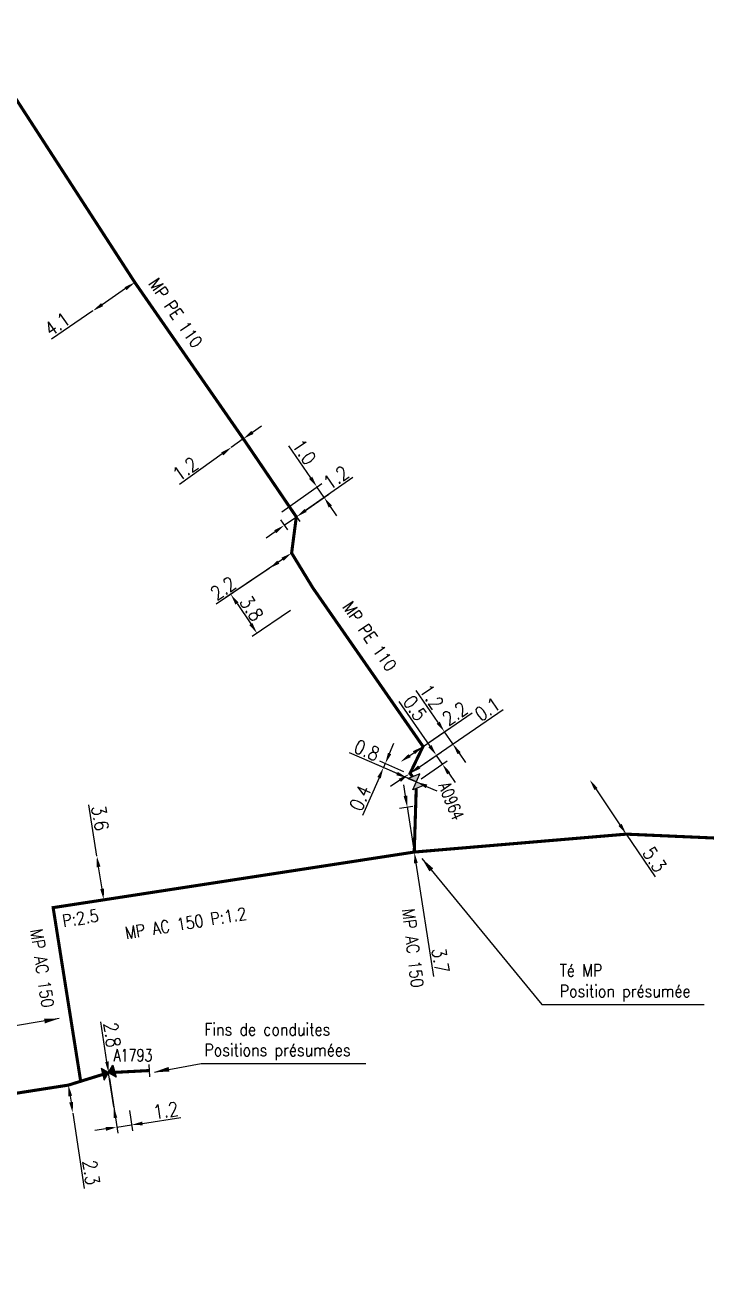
# Model space of a CAD drawing. Header units: millimetres. Extents: x 184000 to 185000, y 128000 to 129000.
# Drawn here: x 184745.9 to 184801.1, y 128899.8 to 129000.1 of the extents above; entities that cross this region are included whole.
import ezdxf
from ezdxf.enums import TextEntityAlignment as Align

# ---------------------------------------------------------------- set-up
doc = ezdxf.new("R2010")
doc.units = ezdxf.units.MM
doc.header["$PDMODE"] = 34
doc.layers.get('0').update_dxf_attribs({"linetype": 'CONTINUOUS'})
doc.layers.get('DEFPOINTS').update_dxf_attribs({"linetype": 'CONTINUOUS'})
for name, color, linetype in [('G_120', 4, 'CONTINUOUS'), ('G_300', 7, 'CONTINUOUS'), ('G_340', 7, 'CONTINUOUS')]:
    doc.layers.add(name, color=color, linetype=linetype)
doc.styles.get("Standard").update_dxf_attribs({"font": 'romans.shx', "width": 0.85})
doc.linetypes.add('G_typB_AP', pattern='A,5,-0.3,["o",Standard,S=1.5,R=0,X=0,Y=-0.5],-1.65', length=6.95)
doc.linetypes.add('G_TYPB_PE', pattern='A,5,-0.3,["o",Standard,S=1.5,R=0,X=0,Y=-0.5],-1.65', length=6.95)
doc.dimstyles.get("Standard").update_dxf_attribs({"dimtxt": 1.5, "dimasz": 1.2, "dimexe": 0.625, "dimexo": 0.625, "dimgap": 0.25, "dimtad": 1, "dimdec": 1, "dimzin": 0, "dimdsep": 46, "dimtxsty": 'Standard', "dimcen": -0.5, "dimadec": 0, "dimazin": 0, "dimtfac": 1, "dimtdec": 1, "dimtmove": 0, "dimatfit": 3, "dimfxl": 0, "dimtolj": 1, "dimtzin": 0, "dimarcsym": 0})

# ---------------------------------------------------------------- blocks, each defined once
blk = doc.blocks.new('*D249')
at = {"layer": 'DEFPOINTS', "color": 0, "linetype": 'Continuous', "transparency": 16777216}
for p in [(184754.82, 128979.27), (184751.43, 128976.96), (184751.43, 128976.96)]:
    blk.add_point(p, dxfattribs=at)
at = {"layer": 'G_120', "color": 0, "linetype": 'Continuous', "lineweight": -2, "transparency": 16777216}
for p, q in [((184754.08, 128978.76), (184752.18, 128977.46)), ((184751.43, 128976.96), (184748.09, 128974.68))]:
    blk.add_line(p, q, dxfattribs=at)
at = {"layer": 'G_120', "color": 0, "linetype": 'Continuous', "transparency": 16777216}
for points in [[(184753.99, 128978.88), (184754.16, 128978.63), (184754.82, 128979.27)], [(184752.09, 128977.59), (184752.26, 128977.34), (184751.43, 128976.96)]]:
    blk.add_solid(points, dxfattribs=at)
at = {"layer": 'G_120', "color": 0, "linetype": 'Continuous', "transparency": 16777216, "insert": (184748.54, 128975.89), "char_height": 1.125, "attachment_point": 5, "rotation": 34.2911}
blk.add_mtext('\\A1;4.1', dxfattribs=at)
blk = doc.blocks.new('*D256')
at = {"layer": 'DEFPOINTS', "color": 0, "linetype": 'Continuous', "transparency": 16777216}
for p in [(184767.33, 128961.12), (184766.35, 128960.43), (184766.93, 128959.6)]:
    blk.add_point(p, dxfattribs=at)
at = {"layer": 'G_120', "color": 0, "linetype": 'Continuous', "lineweight": -2, "transparency": 16777216}
for p, q in [((184768.65, 128960.81), (184772.47, 128963.5)), ((184766.62, 128960.05), (184767.2, 128959.22)), ((184766.93, 128959.6), (184767.92, 128960.29)), ((184767.6, 128960.74), (184768.19, 128959.91)), ((184766.2, 128959.08), (184765.46, 128958.56))]:
    blk.add_line(p, q, dxfattribs=at)
at = {"layer": 'G_120', "color": 0, "linetype": 'Continuous', "transparency": 16777216}
for points in [[(184768.57, 128960.93), (184768.74, 128960.68), (184767.92, 128960.29)], [(184766.11, 128959.2), (184766.28, 128958.96), (184766.93, 128959.6)]]:
    blk.add_solid(points, dxfattribs=at)
at = {"layer": 'G_120', "color": 0, "linetype": 'Continuous', "transparency": 16777216, "insert": (184771.12, 128963.46), "char_height": 1.125, "attachment_point": 5, "rotation": 35.1279}
blk.add_mtext('\\A1;1.2', dxfattribs=at)
blk = doc.blocks.new('*D257')
at = {"layer": 'DEFPOINTS', "color": 0, "linetype": 'Continuous', "transparency": 16777216}
for p in [(184769.57, 128962.7), (184766.35, 128960.43), (184767.9, 128960.28)]:
    blk.add_point(p, dxfattribs=at)
at = {"layer": 'G_120', "color": 0, "linetype": 'Continuous', "lineweight": -2, "transparency": 16777216}
for p, q in [((184769.07, 128963.45), (184767.3, 128966.04)), ((184766.73, 128960.7), (184769.96, 128962.97)), ((184768.29, 128960.55), (184770.53, 128962.13)), ((184770.15, 128961.86), (184769.57, 128962.7)), ((184770.65, 128961.11), (184771.16, 128960.37))]:
    blk.add_line(p, q, dxfattribs=at)
at = {"layer": 'G_120', "color": 0, "linetype": 'Continuous', "transparency": 16777216}
for points in [[(184769.19, 128963.53), (184768.94, 128963.36), (184769.57, 128962.7)], [(184770.78, 128961.2), (184770.53, 128961.03), (184770.15, 128961.86)]]:
    blk.add_solid(points, dxfattribs=at)
at = {"layer": 'G_120', "color": 0, "linetype": 'Continuous', "transparency": 16777216, "insert": (184768.55, 128965.54), "char_height": 1.125, "attachment_point": 5, "rotation": 304.2014}
blk.add_mtext('\\A1;1.0', dxfattribs=at)
blk = doc.blocks.new('*D259')
at = {"layer": 'DEFPOINTS', "color": 0, "linetype": 'Continuous', "transparency": 16777216}
for p in [(184763.61, 128966.6), (184762.63, 128965.9), (184762.63, 128965.9)]:
    blk.add_point(p, dxfattribs=at)
at = {"layer": 'G_120', "color": 0, "linetype": 'Continuous', "lineweight": -2, "transparency": 16777216}
for p, q in [((184764.34, 128967.13), (184765.07, 128967.65)), ((184763.61, 128966.6), (184762.63, 128965.9)), ((184761.9, 128965.38), (184758.44, 128962.9))]:
    blk.add_line(p, q, dxfattribs=at)
at = {"layer": 'G_120', "color": 0, "linetype": 'Continuous', "transparency": 16777216}
for points in [[(184764.25, 128967.25), (184764.43, 128967), (184763.61, 128966.6)], [(184761.81, 128965.5), (184761.99, 128965.26), (184762.63, 128965.9)]]:
    blk.add_solid(points, dxfattribs=at)
at = {"layer": 'G_120', "color": 0, "linetype": 'Continuous', "transparency": 16777216, "insert": (184758.91, 128964.16), "char_height": 1.125, "attachment_point": 5, "rotation": 35.5943}
blk.add_mtext('\\A1;1.2', dxfattribs=at)
blk = doc.blocks.new('*D263')
at = {"layer": 'DEFPOINTS', "color": 0, "linetype": 'Continuous', "transparency": 16777216}
for p in [(184791.66, 128938.99), (184791.66, 128938.99), (184794.62, 128934.59)]:
    blk.add_point(p, dxfattribs=at)
at = {"layer": 'G_120', "color": 0, "linetype": 'Continuous', "lineweight": -2, "transparency": 16777216}
for p, q in [((184792.16, 128938.25), (184794.11, 128935.34)), ((184794.62, 128934.59), (184796.95, 128931.13))]:
    blk.add_line(p, q, dxfattribs=at)
at = {"layer": 'G_120', "color": 0, "linetype": 'Continuous', "transparency": 16777216}
for points in [[(184792.29, 128938.33), (184792.04, 128938.16), (184791.66, 128938.99)], [(184794.24, 128935.43), (184793.99, 128935.26), (184794.62, 128934.59)]]:
    blk.add_solid(points, dxfattribs=at)
at = {"layer": 'G_120', "color": 0, "linetype": 'Continuous', "transparency": 16777216, "insert": (184796.91, 128932.53), "char_height": 1.125, "attachment_point": 5, "rotation": 303.9045}
blk.add_mtext('\\A1;5.3', dxfattribs=at)
blk = doc.blocks.new('G_300_04')
at = {"linetype": 'Continuous'}
h = blk.add_hatch(color=0, dxfattribs=at)
h.paths.add_polyline_path([(-0.5, 0.5), (-0.5, -0.5), (0, 0)])
h.paths.add_polyline_path([(0.5, 0.5), (0, 0), (0.5, -0.5)])
at = {"color": 0, "linetype": 'Continuous', "flags": 128}
blk.add_lwpolyline([(-0.5, -0.5), (0.5, 0.5), (0.5, -0.5), (-0.5, 0.5)], close=True, dxfattribs=at)
at = {"color": 0, "linetype": 'Continuous', "width": 0.75}
blk.add_attdef('NUM', text='', height=1, dxfattribs=at).set_placement((0, 1.78), align=Align.MIDDLE_CENTER)
at = {"color": 0, "linetype": 'Continuous', "width": 0.75, "flags": 3}
for tag, p in [('DEF_LEG', (0, -5)), ('DEF_COUP', (0, -7.5)), ('DEF_TYPE', (0, -10))]:
    blk.add_attdef(tag, text='', height=1.2, dxfattribs=at).set_placement(p, align=Align.MIDDLE)
blk = doc.blocks.new('G_340_07')
at = {"color": 0, "linetype": 'Continuous', "const_width": 0.25, "flags": 128}
blk.add_lwpolyline([(0, 0), (0.35, 0)], dxfattribs=at)
at = {"color": 0, "linetype": 'Continuous', "flags": 128}
blk.add_lwpolyline([(0.35, -0.5), (0.35, 0.5)], dxfattribs=at)
at = {"color": 0, "linetype": 'Continuous', "width": 0.75, "flags": 3}
for tag, p in [('DEF_LEG', (0, -5)), ('DEF_COUP', (0, -7.5)), ('DEF_TYPE', (0, -10))]:
    blk.add_attdef(tag, text='', height=1.2, dxfattribs=at).set_placement(p, align=Align.MIDDLE)
blk = doc.blocks.new('*D205')
at = {"layer": 'DEFPOINTS', "color": 0, "linetype": 'Continuous', "transparency": 16777216}
for p in [(184767.52, 128957.35), (184765.7, 128956.11), (184765.7, 128956.11)]:
    blk.add_point(p, dxfattribs=at)
at = {"layer": 'G_120', "color": 0, "linetype": 'Continuous', "lineweight": -2, "transparency": 16777216}
for p, q in [((184765.7, 128956.11), (184761.41, 128953.21)), ((184766.77, 128956.84), (184766.44, 128956.62))]:
    blk.add_line(p, q, dxfattribs=at)
at = {"layer": 'G_120', "color": 0, "linetype": 'Continuous', "transparency": 16777216}
for points in [[(184766.69, 128956.97), (184766.86, 128956.72), (184767.52, 128957.35)], [(184766.36, 128956.74), (184766.53, 128956.49), (184765.7, 128956.11)]]:
    blk.add_solid(points, dxfattribs=at)
at = {"layer": 'G_120', "color": 0, "linetype": 'Continuous', "transparency": 16777216, "insert": (184761.98, 128954.5), "char_height": 1.125, "attachment_point": 5, "rotation": 34.1071}
blk.add_mtext('\\A1;2.2', dxfattribs=at)
blk = doc.blocks.new('*D206')
at = {"layer": 'DEFPOINTS', "color": 0, "linetype": 'Continuous', "transparency": 16777216}
for p in [(184780.57, 128941.89), (184778.16, 128941.69), (184777.03, 128939.46)]:
    blk.add_point(p, dxfattribs=at)
at = {"layer": 'G_120', "color": 0, "linetype": 'Continuous', "lineweight": -2, "transparency": 16777216}
for p, q in [((184779.39, 128943.62), (184777.61, 128946.21)), ((184778.55, 128941.96), (184780.28, 128943.14)), ((184780.57, 128941.89), (184779.89, 128942.88)), ((184777.42, 128939.72), (184780.96, 128942.15)), ((184781.08, 128941.14), (184781.59, 128940.4))]:
    blk.add_line(p, q, dxfattribs=at)
at = {"layer": 'G_120', "color": 0, "linetype": 'Continuous', "transparency": 16777216}
for points in [[(184779.51, 128943.7), (184779.26, 128943.53), (184779.89, 128942.88)], [(184781.21, 128941.23), (184780.96, 128941.06), (184780.57, 128941.89)]]:
    blk.add_solid(points, dxfattribs=at)
at = {"layer": 'G_120', "color": 0, "linetype": 'Continuous', "transparency": 16777216, "insert": (184778.86, 128945.71), "char_height": 1.125, "attachment_point": 5, "rotation": 304.431}
blk.add_mtext('\\A1;1.2', dxfattribs=at)
blk = doc.blocks.new('*D207')
at = {"layer": 'DEFPOINTS', "color": 0, "linetype": 'Continuous', "transparency": 16777216}
for p in [(184778.16, 128941.69), (184776.35, 128940.44), (184776.35, 128940.44)]:
    blk.add_point(p, dxfattribs=at)
at = {"layer": 'G_120', "color": 0, "linetype": 'Continuous', "lineweight": -2, "transparency": 16777216}
for p, q in [((184778.16, 128941.69), (184782.14, 128944.42)), ((184777.09, 128940.95), (184777.42, 128941.18))]:
    blk.add_line(p, q, dxfattribs=at)
at = {"layer": 'G_120', "color": 0, "linetype": 'Continuous', "transparency": 16777216}
for points in [[(184777, 128941.08), (184777.17, 128940.83), (184776.35, 128940.44)], [(184777.34, 128941.31), (184777.51, 128941.06), (184778.16, 128941.69)]]:
    blk.add_solid(points, dxfattribs=at)
at = {"layer": 'G_120', "color": 0, "linetype": 'Continuous', "transparency": 16777216, "insert": (184780.74, 128944.36), "char_height": 1.125, "attachment_point": 5, "rotation": 34.431}
blk.add_mtext('\\A1;2.2', dxfattribs=at)
blk = doc.blocks.new('*D208')
at = {"layer": 'DEFPOINTS', "color": 0, "linetype": 'Continuous', "transparency": 16777216}
for p in [(184777.03, 128939.46), (184777.03, 128939.46), (184777.11, 128939.51)]:
    blk.add_point(p, dxfattribs=at)
at = {"layer": 'G_120', "color": 0, "linetype": 'Continuous', "lineweight": -2, "transparency": 16777216}
for p, q in [((184777.85, 128940.02), (184784.66, 128944.69)), ((184776.29, 128938.95), (184775.54, 128938.44)), ((184777.03, 128939.46), (184777.11, 128939.51))]:
    blk.add_line(p, q, dxfattribs=at)
at = {"layer": 'G_120', "color": 0, "linetype": 'Continuous', "transparency": 16777216}
for points in [[(184777.77, 128940.15), (184777.94, 128939.9), (184777.11, 128939.51)], [(184776.2, 128939.07), (184776.37, 128938.82), (184777.03, 128939.46)]]:
    blk.add_solid(points, dxfattribs=at)
at = {"layer": 'G_120', "color": 0, "linetype": 'Continuous', "transparency": 16777216, "insert": (184783.37, 128944.71), "char_height": 1.125, "attachment_point": 5, "rotation": 34.431}
blk.add_mtext('\\A1;0.1', dxfattribs=at)
blk = doc.blocks.new('*D209')
at = {"layer": 'DEFPOINTS', "color": 0, "linetype": 'Continuous', "transparency": 16777216}
for p in [(184779.24, 128940.97), (184777.03, 128939.46), (184777.62, 128938.82)]:
    blk.add_point(p, dxfattribs=at)
at = {"layer": 'G_300', "color": 0, "linetype": 'Continuous', "lineweight": -2, "transparency": 16777216}
for p, q in [((184778.73, 128941.71), (184776.22, 128945.34)), ((184777.42, 128939.72), (184779.62, 128941.24)), ((184779.73, 128940.26), (184779.24, 128940.97)), ((184778.01, 128939.08), (184780.11, 128940.52)), ((184780.24, 128939.52), (184780.75, 128938.78))]:
    blk.add_line(p, q, dxfattribs=at)
at = {"layer": 'G_300', "color": 0, "linetype": 'Continuous', "transparency": 16777216}
for points in [[(184778.85, 128941.8), (184778.6, 128941.63), (184779.24, 128940.97)], [(184780.36, 128939.6), (184780.11, 128939.43), (184779.73, 128940.26)]]:
    blk.add_solid(points, dxfattribs=at)
at = {"layer": 'G_300', "color": 0, "linetype": 'Continuous', "transparency": 16777216, "insert": (184777.51, 128944.79), "char_height": 1.125, "attachment_point": 5, "rotation": 304.6072}
blk.add_mtext('\\A1;0.5', dxfattribs=at)
blk = doc.blocks.new('*D210')
at = {"layer": 'DEFPOINTS', "color": 0, "linetype": 'Continuous', "transparency": 16777216}
for p in [(184775.8, 128936.62), (184776.88, 128936.79), (184777.45, 128933.14)]:
    blk.add_point(p, dxfattribs=at)
at = {"layer": 'G_120', "color": 0, "linetype": 'Continuous', "lineweight": -2, "transparency": 16777216}
for p, q in [((184776.74, 128937.68), (184776.6, 128938.57)), ((184776.26, 128936.7), (184777.34, 128936.86)), ((184776.88, 128936.79), (184777.45, 128933.14)), ((184777.58, 128932.25), (184779.01, 128923.07))]:
    blk.add_line(p, q, dxfattribs=at)
at = {"layer": 'G_120', "color": 0, "linetype": 'Continuous', "transparency": 16777216}
for points in [[(184776.89, 128937.71), (184776.59, 128937.66), (184776.88, 128936.79)], [(184777.73, 128932.27), (184777.44, 128932.22), (184777.45, 128933.14)]]:
    blk.add_solid(points, dxfattribs=at)
at = {"layer": 'G_120', "color": 0, "linetype": 'Continuous', "transparency": 16777216, "insert": (184779.57, 128924.36), "char_height": 1.125, "attachment_point": 5, "rotation": 278.8222}
blk.add_mtext('\\A1;3.7', dxfattribs=at)
blk = doc.blocks.new('*D211')
at = {"layer": 'DEFPOINTS', "color": 0, "linetype": 'Continuous', "transparency": 16777216}
for p in [(184751.75, 128932.82), (184751.75, 128932.82), (184752.31, 128929.27)]:
    blk.add_point(p, dxfattribs=at)
at = {"layer": 'G_120', "color": 0, "linetype": 'Continuous', "lineweight": -2, "transparency": 16777216}
for p, q in [((184751.75, 128932.82), (184751.09, 128936.95)), ((184752.17, 128930.16), (184751.89, 128931.93))]:
    blk.add_line(p, q, dxfattribs=at)
at = {"layer": 'G_120', "color": 0, "linetype": 'Continuous', "transparency": 16777216}
for points in [[(184752.04, 128931.96), (184751.74, 128931.91), (184751.75, 128932.82)], [(184752.32, 128930.18), (184752.02, 128930.13), (184752.31, 128929.27)]]:
    blk.add_solid(points, dxfattribs=at)
at = {"layer": 'G_120', "color": 0, "linetype": 'Continuous', "transparency": 16777216, "insert": (184752.02, 128935.89), "char_height": 1.125, "attachment_point": 5, "rotation": 279.0477}
blk.add_mtext('\\A1;3.6', dxfattribs=at)
blk = doc.blocks.new('*D217')
at = {"layer": 'DEFPOINTS', "color": 0, "linetype": 'Continuous', "transparency": 16777216}
for p in [(184749.45, 128914.27), (184749.8, 128912), (184749.8, 128912)]:
    blk.add_point(p, dxfattribs=at)
at = {"layer": 'G_120', "color": 0, "linetype": 'Continuous', "lineweight": -2, "transparency": 16777216}
for p, q in [((184749.59, 128913.38), (184749.66, 128912.89)), ((184749.8, 128912), (184750.73, 128905.9))]:
    blk.add_line(p, q, dxfattribs=at)
at = {"layer": 'G_120', "color": 0, "linetype": 'Continuous', "transparency": 16777216}
for points in [[(184749.74, 128913.41), (184749.44, 128913.36), (184749.45, 128914.27)], [(184749.81, 128912.91), (184749.51, 128912.87), (184749.8, 128912)]]:
    blk.add_solid(points, dxfattribs=at)
at = {"layer": 'G_120', "color": 0, "linetype": 'Continuous', "transparency": 16777216, "insert": (184751.29, 128907.19), "char_height": 1.125, "attachment_point": 5, "rotation": 278.6449}
blk.add_mtext('\\A1;2.3', dxfattribs=at)
blk = doc.blocks.new('*D221')
at = {"layer": 'DEFPOINTS', "color": 0, "linetype": 'Continuous', "transparency": 16777216}
for p in [(184752.7, 128915.27), (184754.31, 128912.69), (184754.56, 128911.04)]:
    blk.add_point(p, dxfattribs=at)
at = {"layer": 'G_300', "color": 0, "linetype": 'Continuous', "lineweight": -2, "transparency": 16777216}
for p, q in [((184752.77, 128914.81), (184753.44, 128910.39)), ((184754.38, 128912.22), (184754.63, 128910.57)), ((184752.48, 128910.72), (184751.59, 128910.59)), ((184753.37, 128910.86), (184754.56, 128911.04)), ((184755.45, 128911.17), (184758.55, 128911.64))]:
    blk.add_line(p, q, dxfattribs=at)
at = {"layer": 'G_300', "color": 0, "linetype": 'Continuous', "transparency": 16777216}
for points in [[(184752.46, 128910.87), (184752.5, 128910.57), (184753.37, 128910.86)], [(184755.42, 128911.32), (184755.47, 128911.02), (184754.56, 128911.04)]]:
    blk.add_solid(points, dxfattribs=at)
at = {"layer": 'G_300', "color": 0, "linetype": 'Continuous', "transparency": 16777216, "insert": (184757.33, 128912.22), "char_height": 1.125, "attachment_point": 5, "rotation": 8.6449}
blk.add_mtext('\\A1;1.2', dxfattribs=at)
blk = doc.blocks.new('*D222')
at = {"layer": 'DEFPOINTS', "color": 0, "linetype": 'Continuous', "transparency": 16777216}
for p in [(184752.7, 128915.27), (184753.12, 128912.51), (184753.12, 128912.51)]:
    blk.add_point(p, dxfattribs=at)
at = {"layer": 'G_300', "color": 0, "linetype": 'Continuous', "lineweight": -2, "transparency": 16777216}
for p, q in [((184752.56, 128916.16), (184752.07, 128919.4)), ((184753.12, 128912.51), (184752.7, 128915.27)), ((184753.26, 128911.62), (184753.39, 128910.73))]:
    blk.add_line(p, q, dxfattribs=at)
at = {"layer": 'G_300', "color": 0, "linetype": 'Continuous', "transparency": 16777216}
for points in [[(184752.71, 128916.19), (184752.42, 128916.14), (184752.7, 128915.27)], [(184753.4, 128911.64), (184753.11, 128911.59), (184753.12, 128912.51)]]:
    blk.add_solid(points, dxfattribs=at)
at = {"layer": 'G_300', "color": 0, "linetype": 'Continuous', "transparency": 16777216, "insert": (184752.99, 128918.34), "char_height": 1.125, "attachment_point": 5, "rotation": 278.6449}
blk.add_mtext('\\A1;2.8', dxfattribs=at)
blk = doc.blocks.new('*D228')
at = {"layer": 'DEFPOINTS', "color": 0, "linetype": 'Continuous', "transparency": 16777216}
for p in [(184767.52, 128957.35), (184767.83, 128952.97), (184764.72, 128950.86)]:
    blk.add_point(p, dxfattribs=at)
at = {"layer": 'G_120', "color": 0, "linetype": 'Continuous', "lineweight": -2, "transparency": 16777216}
for p, q in [((184767.13, 128957.08), (184762.2, 128953.75)), ((184763.1, 128953.26), (184764.22, 128951.61)), ((184767.44, 128952.7), (184764.33, 128950.6))]:
    blk.add_line(p, q, dxfattribs=at)
at = {"layer": 'G_120', "color": 0, "linetype": 'Continuous', "transparency": 16777216}
for points in [[(184763.22, 128953.35), (184762.97, 128953.18), (184762.59, 128954.01)], [(184764.34, 128951.69), (184764.09, 128951.52), (184764.72, 128950.86)]]:
    blk.add_solid(points, dxfattribs=at)
at = {"layer": 'G_120', "color": 0, "linetype": 'Continuous', "transparency": 16777216, "insert": (184764.28, 128952.86), "char_height": 1.125, "attachment_point": 5, "rotation": 304.1185}
blk.add_mtext('\\A1;3.8', dxfattribs=at)
blk = doc.blocks.new('*D229')
at = {"layer": 'DEFPOINTS', "color": 0, "linetype": 'Continuous', "transparency": 16777216}
for p in [(184775.1, 128940.3), (184777.03, 128939.46), (184777.62, 128938.82)]:
    blk.add_point(p, dxfattribs=at)
at = {"layer": 'G_300', "color": 0, "linetype": 'Continuous', "lineweight": -2, "transparency": 16777216}
for p, q in [((184775.45, 128941.12), (184775.81, 128941.95)), ((184777.19, 128939), (184774.53, 128940.17)), ((184776.6, 128939.64), (184774.67, 128940.49)), ((184775.1, 128940.3), (184774.96, 128939.98)), ((184774.6, 128939.15), (184773.27, 128936.11))]:
    blk.add_line(p, q, dxfattribs=at)
at = {"layer": 'G_300', "color": 0, "linetype": 'Continuous', "transparency": 16777216}
for points in [[(184775.32, 128941.18), (184775.59, 128941.06), (184775.1, 128940.3)], [(184774.46, 128939.21), (184774.73, 128939.09), (184774.96, 128939.98)]]:
    blk.add_solid(points, dxfattribs=at)
at = {"layer": 'G_300', "color": 0, "linetype": 'Continuous', "transparency": 16777216, "insert": (184773.07, 128937.52), "char_height": 1.125, "attachment_point": 5, "rotation": 66.4646}
blk.add_mtext('\\A1;0.4', dxfattribs=at)
blk = doc.blocks.new('*D230')
at = {"layer": 'DEFPOINTS', "color": 0, "linetype": 'Continuous', "transparency": 16777216}
for p in [(184776.89, 128939.14), (184776.89, 128939.14), (184777.62, 128938.82)]:
    blk.add_point(p, dxfattribs=at)
at = {"layer": 'G_300', "color": 0, "linetype": 'Continuous', "lineweight": -2, "transparency": 16777216}
for p, q in [((184776.06, 128939.5), (184772.22, 128941.17)), ((184777.62, 128938.82), (184776.89, 128939.14)), ((184778.45, 128938.46), (184779.27, 128938.1))]:
    blk.add_line(p, q, dxfattribs=at)
at = {"layer": 'G_300', "color": 0, "linetype": 'Continuous', "transparency": 16777216}
for points in [[(184776.12, 128939.63), (184776, 128939.36), (184776.89, 128939.14)], [(184778.51, 128938.6), (184778.39, 128938.32), (184777.62, 128938.82)]]:
    blk.add_solid(points, dxfattribs=at)
at = {"layer": 'G_300', "color": 0, "linetype": 'Continuous', "transparency": 16777216, "insert": (184773.61, 128941.38), "char_height": 1.125, "attachment_point": 5, "rotation": 336.4646}
blk.add_mtext('\\A1;0.8', dxfattribs=at)

msp = doc.modelspace()

# ---------------------------------------------------------------- linework, layer by layer
at = {"layer": 'G_120', "linetype": 'G_TYPB_PE', "ltscale": 0.5, "const_width": 0.25}
msp.add_lwpolyline([(184739.22, 129000), (184743.77, 128996.33), (184754.82, 128979.27), (184763.61, 128966.6), (184767.9, 128960.28), (184767.52, 128957.35), (184769.24, 128954.53), (184778.16, 128941.69), (184777.11, 128939.51), (184777.34, 128939.21)], dxfattribs=at)
at = {"layer": 'G_120', "linetype": 'G_typB_AP', "ltscale": 0.5, "const_width": 0.25, "flags": 128}
for points in [[(184777.61, 128938.28), (184777.45, 128933.14)], [(184753.21, 128915.3), (184755.67, 128915.43)]]:
    msp.add_lwpolyline(points, dxfattribs=at)
at = {"layer": 'G_120', "linetype": 'G_typB_AP', "ltscale": 0.5, "const_width": 0.25}
for points in [[(184816.43, 128933.63), (184816.22, 128933.64), (184794.62, 128934.59), (184777.45, 128933.14), (184777.45, 128933.14), (184777.45, 128933.14), (184752.31, 128929.27), (184748.21, 128928.64), (184750.44, 128914.58)], [(184752.22, 128915.13), (184750.44, 128914.58), (184749.45, 128914.27), (184749.45, 128914.27), (184749.45, 128914.27), (184737.66, 128912.43), (184737.66, 128912.43), (184725.88, 128910.69), (184725.88, 128910.69), (184714.06, 128908.84), (184714.06, 128908.84), (184705.6, 128907.62), (184705.6, 128907.62), (184702.3, 128907.14), (184695.22, 128905.77), (184695.22, 128905.77), (184690.38, 128905.04), (184690.38, 128905.04), (184679.11, 128903.29), (184667.29, 128901.46), (184657.43, 128899.89)]]:
    msp.add_lwpolyline(points, dxfattribs=at)

# ---------------------------------------------------------------- block references
at = {"layer": 'G_300', "ltscale": 0.5}
ref = msp.add_blockref('G_300_04', (184777.62, 128938.82), dxfattribs=dict(at, rotation=292.1587165624931))
ref.add_attrib('NUM', 'A0964', dxfattribs={"layer": '0', "color": 0, "linetype": 'Continuous', "height": 1, "rotation": 292.1587, "width": 0.75}).set_placement((184780.45, 128937.27), align=Align.MIDDLE_CENTER)
ref = msp.add_blockref('G_300_04', (184752.7, 128915.27), dxfattribs=dict(at, rotation=15.33589674807531))
ref.add_attrib('NUM', 'A1793', dxfattribs={"layer": '0', "color": 0, "linetype": 'Continuous', "height": 1, "width": 0.75}).set_placement((184754.67, 128916.69), align=Align.MIDDLE_CENTER)
at = {"layer": 'G_340', "ltscale": 0.5, "rotation": 3.108691389094109}
msp.add_blockref('G_340_07', (184755.67, 128915.43), dxfattribs=at)

# ---------------------------------------------------------------- texts
at = {"layer": 'G_120', "linetype": 'Continuous', "width": 0.85}
for s, rotation, p in [('MP PE 110', 304.6038, (184758.13, 128976.8)), ('MP PE 110', 304.7123, (184773.84, 128950.61)), ('P:2.5', 9.3276, (184750.42, 128927.79)), ('MP AC 150 P:1.2', 9.3276, (184758.95, 128927.38)), ('MP AC 150', 276.7333, (184777.34, 128925.36)), ('MP AC 150', 278.5634, (184747.32, 128923.73))]:
    msp.add_text(s, height=1, rotation=rotation, dxfattribs=at).set_placement(p, align=Align.MIDDLE)
at = {"layer": 'G_120', "linetype": 'Continuous', "char_height": 1, "attachment_point": 4}
for s, insert in [('Té MP \\PPosition présumée', (184789.22, 128922.55)), ('Fins de conduites\\PPositions présumées', (184760.45, 128917.78))]:
    msp.add_mtext(s, dxfattribs=dict(at, insert=insert))

# ---------------------------------------------------------------- dimensions: what is measured, and where the dimension line sits
at = {"layer": 'G_120', "linetype": 'Continuous'}
for base, p1, p2, angle, override, picture, middle, dimtype in [((184751.43, 128976.96), (184754.82, 128979.27), (184751.43, 128976.96), 214.2911, {"dimscale": 0.75}, '*D249', (184748.96, 128975.27), 161), ((184762.63, 128965.9), (184763.61, 128966.6), (184762.63, 128965.9), 35.5943, {"dimscale": 0.75}, '*D259', (184759.35, 128963.55), 160), ((184769.57, 128962.7), (184767.9, 128960.28), (184766.35, 128960.43), 304.2014, {"dimscale": 0.75}, '*D257', (184767.93, 128965.12), 160), ((184766.93, 128959.6), (184767.33, 128961.12), (184766.35, 128960.43), 35.1279, {"dimscale": 0.75}, '*D256', (184771.56, 128962.85), 160), ((184765.7, 128956.11), (184767.52, 128957.35), (184765.7, 128956.11), 214.1071, {"dimscale": 0.75}, '*D205', (184762.4, 128953.88), 161), ((184780.57, 128941.89), (184778.16, 128941.69), (184777.03, 128939.46), 124.431, {"dimscale": 0.75, "dimatfit": 0}, '*D206', (184778.24, 128945.29), 160), ((184777.03, 128939.46), (184777.11, 128939.51), (184777.03, 128939.46), 34.431, {"dimscale": 0.75, "dimatfit": 0}, '*D208', (184783.79, 128944.09), 160), ((184776.35, 128940.44), (184778.16, 128941.69), (184776.35, 128940.44), 34.431, {"dimscale": 0.75}, '*D207', (184781.16, 128943.74), 160), ((184791.66, 128938.99), (184794.62, 128934.59), (184791.66, 128938.99), 303.9045, {"dimscale": 0.75}, '*D263', (184796.28, 128932.11), 160), ((184776.88, 128936.79), (184777.45, 128933.14), (184775.8, 128936.62), 278.8222, {"dimscale": 0.75, "dimatfit": 0}, '*D210', (184778.83, 128924.25), 160), ((184751.75, 128932.82), (184752.31, 128929.27), (184751.75, 128932.82), 279.0477, {"dimscale": 0.75}, '*D211', (184751.28, 128935.77), 160), ((184749.8, 128912), (184749.45, 128914.27), (184749.8, 128912), 98.6449, {"dimscale": 0.75}, '*D217', (184750.55, 128907.07), 160)]:
    dim = msp.add_linear_dim(base=base, p1=p1, p2=p2, angle=angle, dimstyle='Standard', override=override, dxfattribs=at)
    dim.commit()
    dim.dimension.update_dxf_attribs({"geometry": picture, "text_midpoint": middle, "dimtype": dimtype})
dim = msp.add_linear_dim(base=(184764.72, 128950.86), p1=(184767.52, 128957.35), p2=(184767.83, 128952.97), angle=124.1185, dimstyle='Standard', override={"dimscale": 0.75}, dxfattribs=at)
dim.commit()
dim.dimension.update_dxf_attribs({"geometry": '*D228', "text_midpoint": (184764.28, 128952.86)})
at = {"layer": 'G_300', "linetype": 'Continuous'}
dim = msp.add_linear_dim(base=(184779.24, 128940.97), p1=(184777.62, 128938.82), p2=(184777.03, 128939.46), angle=304.6072, text='0.5', dimstyle='Standard', override={"dimscale": 0.75, "dimatfit": 0}, dxfattribs=at)
dim.commit()
dim.dimension.update_dxf_attribs({"geometry": '*D209', "text_midpoint": (184776.9, 128944.36), "dimtype": 160})
for base, p1, p2, angle, picture, middle in [((184775.1, 128940.3), (184777.62, 128938.82), (184777.03, 128939.46), 246.4646, '*D229', (184773.75, 128937.22)), ((184776.89, 128939.14), (184777.62, 128938.82), (184776.89, 128939.14), 336.4646, '*D230', (184773.31, 128940.7)), ((184753.12, 128912.51), (184752.7, 128915.27), (184753.12, 128912.51), 98.6449, '*D222', (184752.25, 128918.23)), ((184754.56, 128911.04), (184752.7, 128915.27), (184754.31, 128912.69), 188.6449, '*D221', (184757.45, 128911.48))]:
    dim = msp.add_linear_dim(base=base, p1=p1, p2=p2, angle=angle, dimstyle='Standard', override={"dimscale": 0.75, "dimatfit": 0}, dxfattribs=at)
    dim.commit()
    dim.dimension.update_dxf_attribs({"geometry": picture, "text_midpoint": middle, "dimtype": 160})

# ---------------------------------------------------------------- leaders
at = {"layer": 'G_120', "linetype": 'Continuous', "annotation_type": 0, "has_hookline": 1}
for points, hookline_direction, text_width in [([(184778.07, 128932.62), (184787.77, 128920.8), (184788.97, 128920.8)], 0, 11.7), ([(184748.69, 128919.66), (184738.88, 128918)], 1, 11.94), ([(184756.41, 128915.33), (184760.2, 128916.03)], 0, 13.07)]:
    msp.add_leader(points, dimstyle='Standard', dxfattribs=dict(at, hookline_direction=hookline_direction, text_width=text_width))

doc.saveas('drawing.dxf')
